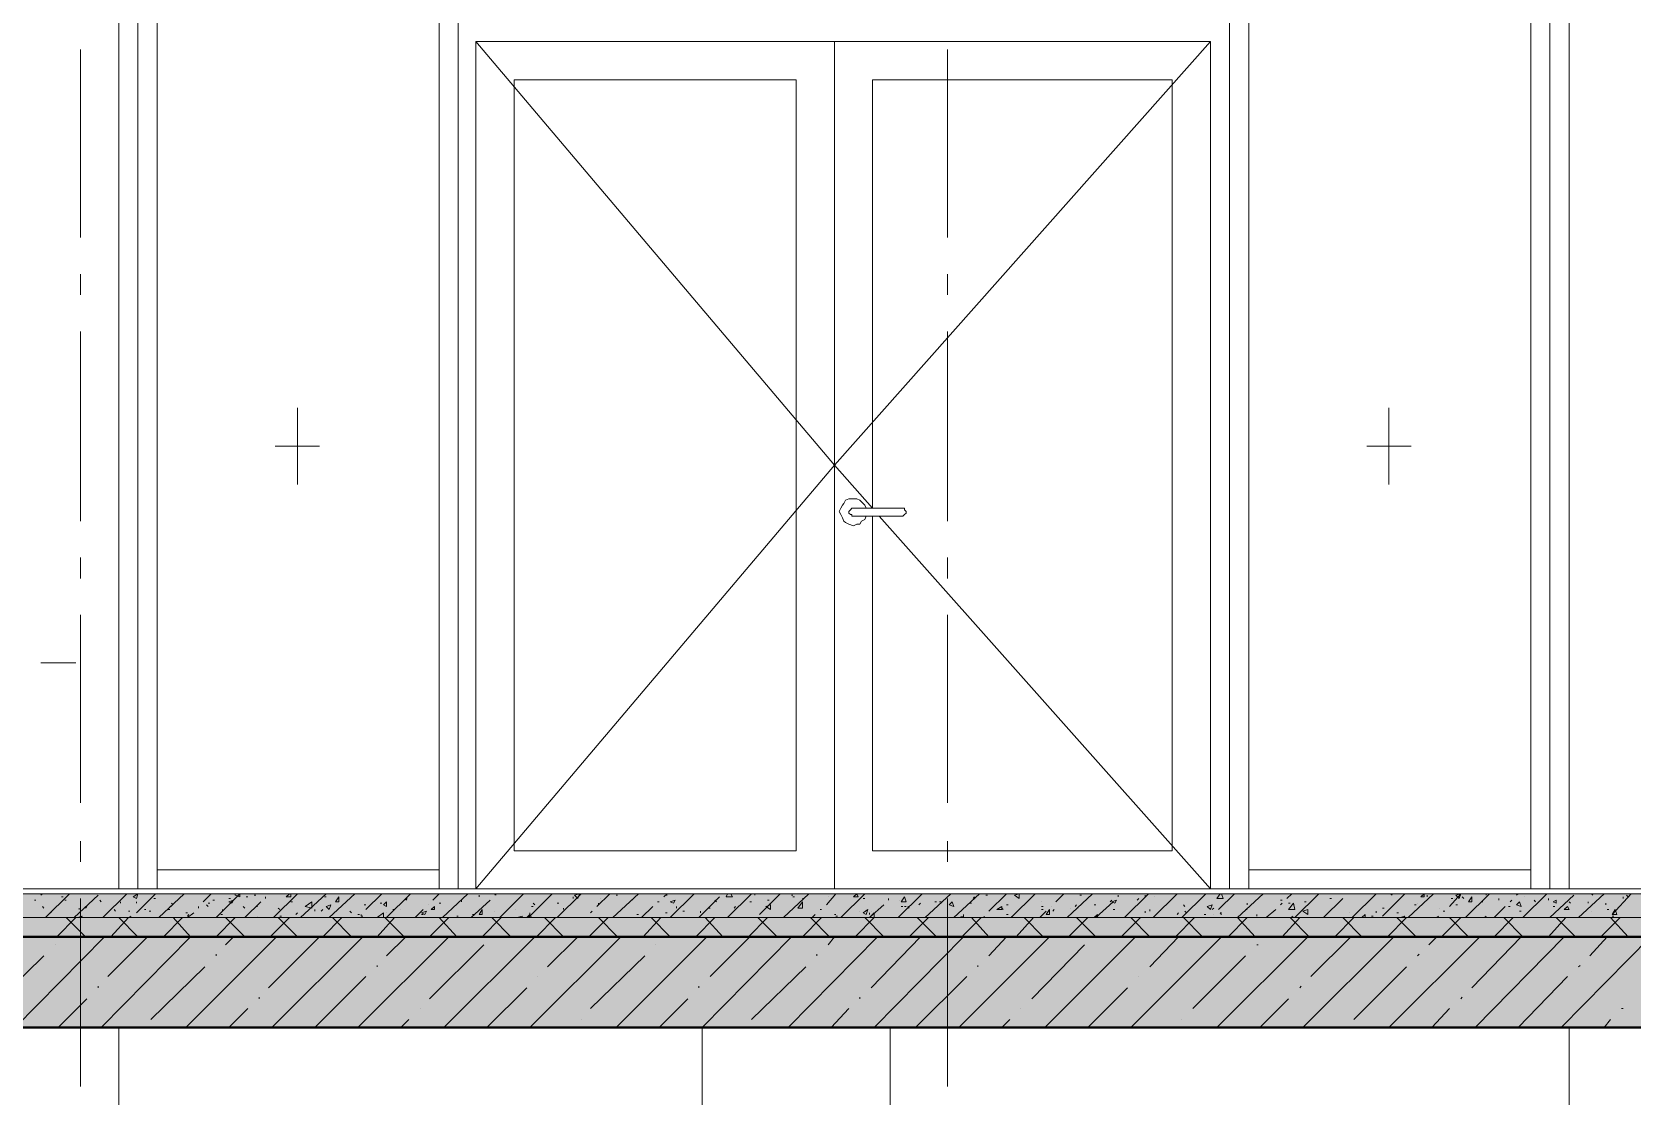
# Model space of a CAD drawing. Header units: millimetres. Extents: x -135211 to 49383, y -8033 to 228499.
# Drawn here: x -95777 to -91527, y 48103 to 50931 of the extents above; entities that cross this region are included whole.
import ezdxf

# ---------------------------------------------------------------- set-up
doc = ezdxf.new("R2010")
doc.units = ezdxf.units.MM
doc.layers.add('PDF _Геометрия', color=7, linetype='Continuous', true_color=0x1d1d1d)
doc.layers.add('PDF _Сплошная заливка', color=7, linetype='Continuous', true_color=0xffffff)

msp = doc.modelspace()

# ---------------------------------------------------------------- hatches: boundary and pattern name
at = {"layer": 'PDF _Сплошная заливка', "transparency": 33554559}
h = msp.add_hatch(color=256, dxfattribs=at)
h.paths.add_polyline_path([(-65546.2, 48285.5), (-65546.2, 48526.4), (-101294, 48526.4), (-101294, 48285.5)])
h.paths.add_polyline_path([(146.8, 48285.5), (146.8, 48526.4), (-22999.7, 48526.4), (-22999.7, 48285.5)])
h.paths.add_polyline_path([(-23351, 48285.5), (-23351, 48526.4), (-26352.2, 48526.4), (-26352.2, 48285.5)])
h.paths.add_polyline_path([(-26398.8, 48285.5), (-26398.8, 48526.4), (-44097.3, 48526.4), (-44097.3, 48285.5)])
h.paths.add_polyline_path([(-45350.3, 48285.5), (-45350.3, 48526.4), (-50899.8, 48526.4), (-50899.8, 48285.5)])
h.paths.add_polyline_path([(-50950.6, 48285.5), (-50950.6, 48526.4), (-65296.5, 48526.4), (-65296.5, 48285.5)])

# ---------------------------------------------------------------- linework, layer by layer
at = {"layer": 'PDF _Геометрия', "color": 7, "lineweight": 9}
for points in [[(-95546, 52535.5), (-95546, 48653.8), (-95495.2, 48653.8), (-95495.2, 50982), (-95495.2, 48653.8), (-95444.4, 48653.8), (-95444.4, 50982)], [(-91744.7, 50982), (-91744.7, 48653.8), (-91693.9, 48653.8), (-91693.9, 52535.5)], [(-94644.4, 48653.8), (-94695.2, 48653.8), (-94695.2, 50982), (-94695.2, 51405.3), (-94644.4, 51405.3), (-94644.4, 50982), (-94644.4, 48653.8), (-94597.8, 48653.8), (-94597.8, 50905.8), (-93645.4, 50905.8), (-93645.4, 48653.8), (-94597.8, 48653.8), (-93645.4, 49779.8), (-94597.8, 50905.8)], [(-93526.8, 49644.3), (-92646.4, 48653.8), (-92595.6, 48653.8), (-92544.8, 48653.8), (-92544.8, 50982), (-92544.8, 51405.3), (-92595.6, 51405.3), (-92595.6, 50982), (-92595.6, 48653.8)], [(-95546, 50982), (-95546, 48653.8), (-91693.9, 48653.8), (-91693.9, 50982)], [(-95647.6, 50385.1), (-95647.6, 50884.6)], [(-94597.8, 48653.8), (-94597.8, 50905.8), (-92646.4, 50905.8), (-92646.4, 48653.8)], [(-92646.4, 50905.8), (-93645.4, 49779.8), (-93543.8, 49665.5), (-93543.8, 50804.2), (-92747.9, 50804.2), (-92747.9, 48755.4), (-93543.8, 48755.4), (-93543.8, 49644.3)], [(-93344.8, 50385.1), (-93344.8, 50884.6)], [(-95647.6, 50232.7), (-95647.6, 50287.8)], [(-93344.8, 50232.7), (-93344.8, 50287.8)], [(-95647.6, 49631.6), (-95647.6, 50135.4)], [(-93344.8, 49631.6), (-93344.8, 50135.4)], [(-95071.9, 49932.2), (-95071.9, 49729)], [(-92172.3, 49932.2), (-92172.3, 49729)], [(-95131.2, 49830.6), (-95012.6, 49830.6)], [(-92231.5, 49830.6), (-92113, 49830.6)], [(-95647.6, 49479.2), (-95647.6, 49534.3)], [(-93344.8, 49479.2), (-93344.8, 49534.3)], [(-95647.6, 48882.4), (-95647.6, 49381.9)], [(-93344.8, 48882.4), (-93344.8, 49381.9)], [(-95694.2, 49254.9), (-95723.8, 49254.9), (-95749.2, 49254.9), (-95753.4, 49254.9), (-95723.8, 49254.9), (-95685.7, 49254.9), (-95660.3, 49254.9), (-95689.9, 49254.9)], [(-95647.6, 48725.8), (-95647.6, 48780.8)], [(-93344.8, 48725.8), (-93344.8, 48780.8)], [(-77648.6, 48641.1), (-91397.6, 48641.1), (-98644.6, 48641.1), (-98695.4, 48641.1)], [(-95647.6, 48128.9), (-95647.6, 48628.4)], [(-93344.8, 48128.9), (-93344.8, 48628.4)], [(-77648.6, 48577.6), (-91397.6, 48577.6), (-98644.6, 48577.6), (-98695.4, 48577.6), (-100994, 48577.6), (-101336.8, 48577.6)], [(-95546, 48285.5), (-95546, 45157.3), (-96045.5, 45157.3), (-96045.5, 48285.5)], [(-93497.2, 48285.5), (-93497.2, 45157.3), (-93996.7, 45157.3), (-93996.7, 48285.5), (-93996.7, 45157.3), (-95546, 45157.3), (-95546, 48285.5), (-94195.7, 48285.5)], [(-91194.4, 48285.5), (-91194.4, 45157.3), (-91693.9, 45157.3), (-91693.9, 48285.5)]]:
    msp.add_lwpolyline(points, dxfattribs=at)
for points in [[(-91795.5, 50982), (-91795.5, 51405.3), (-91744.7, 51405.3), (-91744.7, 50982), (-91744.7, 48653.8), (-91795.5, 48653.8)], [(-92646.4, 48653.8), (-92646.4, 50905.8), (-93645.4, 50905.8), (-93645.4, 48653.8)], [(-93747, 50804.2), (-94496.2, 50804.2), (-94496.2, 48755.4), (-93747, 48755.4)], [(-93632.7, 49657), (-93628.4, 49648.6), (-93624.2, 49640.1), (-93620, 49631.6), (-93615.7, 49627.4), (-93607.3, 49623.2), (-93594.6, 49618.9), (-93586.1, 49623.2), (-93577.6, 49623.2), (-93573.4, 49631.6), (-93564.9, 49635.9), (-93560.7, 49644.3), (-93594.6, 49644.3), (-93598.8, 49644.3), (-93598.8, 49648.6), (-93603, 49648.6), (-93607.3, 49652.8), (-93607.3, 49657), (-93603, 49661.3), (-93598.8, 49665.5), (-93594.6, 49665.5), (-93560.7, 49665.5), (-93564.9, 49674), (-93573.4, 49682.4), (-93577.6, 49686.7), (-93586.1, 49690.9), (-93594.6, 49690.9), (-93607.3, 49690.9), (-93615.7, 49686.7), (-93620, 49678.2), (-93624.2, 49674), (-93628.4, 49665.5)], [(-93594.6, 49644.3), (-93467.6, 49644.3), (-93463.3, 49644.3), (-93459.1, 49648.6), (-93454.9, 49652.8), (-93454.9, 49657), (-93459.1, 49661.3), (-93459.1, 49665.5), (-93463.3, 49665.5), (-93467.6, 49665.5), (-93594.6, 49665.5), (-93598.8, 49665.5), (-93603, 49661.3), (-93607.3, 49657), (-93607.3, 49652.8), (-93603, 49648.6), (-93598.8, 49648.6), (-93598.8, 49644.3)], [(-95444.4, 48704.6), (-94695.2, 48704.6), (-94695.2, 48653.8), (-95444.4, 48653.8)], [(-92544.8, 48704.6), (-91795.5, 48704.6), (-91795.5, 48653.8), (-92544.8, 48653.8)], [(-98644.6, 48526.8), (-91397.6, 48526.8), (-91397.6, 48577.6), (-91397.6, 48641.1), (-91397.6, 48653.8), (-98644.6, 48653.8), (-98644.6, 48641.1), (-98644.6, 48577.6)], [(-93497.2, 45157.3), (-91693.9, 45157.3), (-91693.9, 48285.5), (-93497.2, 48285.5)]]:
    msp.add_lwpolyline(points, close=True, dxfattribs=at)
at = {"layer": 'PDF _Геометрия', "color": 171, "lineweight": 9, "true_color": 0x8080ff}
msp.add_lwpolyline([(-94496.2, 50804.2), (-93747, 50804.2), (-93747, 48755.4), (-94496.2, 48755.4)], close=True, dxfattribs=at)
msp.add_lwpolyline([(-93543.8, 49665.5), (-93543.8, 50804.2), (-92747.9, 50804.2), (-92747.9, 48755.4), (-93543.8, 48755.4), (-93543.8, 49644.3)], dxfattribs=at)
at = {"layer": 'PDF _Геометрия', "lineweight": 9}
for points in [[(-95770.4, 48624.2), (-95766.1, 48624.2)], [(-95753.4, 48636.9), (-95749.2, 48641.1)], [(-95740.7, 48577.6), (-95677.2, 48641.1)], [(-95698.4, 48632.6), (-95694.2, 48632.6)], [(-95689.9, 48624.2), (-95689.9, 48624.2)], [(-95689.9, 48624.2), (-95685.7, 48624.2)], [(-95664.5, 48577.6), (-95601, 48636.9)], [(-95651.8, 48641.1), (-95651.8, 48641.1)], [(-95596.8, 48624.2), (-95592.6, 48619.9)], [(-95588.3, 48577.6), (-95524.8, 48641.1)], [(-95499.4, 48590.3), (-95448.6, 48641.1)], [(-95452.9, 48628.4), (-95448.6, 48628.4)], [(-95440.2, 48577.6), (-95372.5, 48641.1)], [(-95321.7, 48619.9), (-95300.5, 48641.1)], [(-95296.3, 48624.2), (-95292, 48624.2)], [(-95287.8, 48577.6), (-95224.3, 48641.1), (-95224.3, 48632.6), (-95237, 48636.9), (-95237, 48641.1)], [(-95253.9, 48628.4), (-95249.7, 48628.4)], [(-95207.4, 48632.6), (-95203.1, 48632.6)], [(-95186.2, 48636.9), (-95182, 48636.9)], [(-95156.6, 48628.4), (-95156.6, 48632.6)], [(-95135.4, 48577.6), (-95071.9, 48641.1)], [(-95088.8, 48641.1), (-95088.8, 48632.6), (-95101.5, 48632.6), (-95093.1, 48641.1)], [(-95063.4, 48577.6), (-94995.7, 48641.1)], [(-94999.9, 48632.6), (-94995.7, 48632.6)], [(-94987.2, 48577.6), (-94919.5, 48641.1)], [(-94889.9, 48598.8), (-94847.6, 48641.1)], [(-94834.9, 48577.6), (-94771.4, 48641.1)], [(-94784.1, 48624.2), (-94779.8, 48628.4)], [(-94712.1, 48624.2), (-94695.2, 48641.1)], [(-94686.7, 48577.6), (-94619, 48641.1)], [(-94635.9, 48619.9), (-94635.9, 48624.2)], [(-94610.5, 48577.6), (-94559.7, 48624.2)], [(-94589.3, 48636.9), (-94589.3, 48632.6)], [(-94547, 48636.9), (-94542.8, 48641.1)], [(-94542.8, 48636.9), (-94542.8, 48636.9)], [(-94534.3, 48577.6), (-94470.8, 48641.1)], [(-94458.1, 48577.6), (-94394.6, 48641.1)], [(-94381.9, 48577.6), (-94318.4, 48641.1)], [(-94339.6, 48632.6), (-94339.6, 48628.4)], [(-94276.1, 48607.2), (-94242.2, 48641.1)], [(-94267.6, 48628.4), (-94267.6, 48628.4)], [(-94233.8, 48577.6), (-94166, 48641.1)], [(-94225.3, 48636.9), (-94221.1, 48636.9)], [(-94183, 48624.2), (-94178.7, 48628.4)], [(-94098.3, 48632.6), (-94089.8, 48641.1)], [(-94094.1, 48636.9), (-94089.8, 48636.9)], [(-94081.4, 48577.6), (-94017.9, 48641.1)], [(-94005.2, 48577.6), (-93950.1, 48632.6)], [(-93962.8, 48624.2), (-93958.6, 48619.9)], [(-93920.5, 48641.1), (-93916.3, 48632.6), (-93933.2, 48632.6), (-93929, 48641.1)], [(-93929, 48577.6), (-93865.5, 48641.1)], [(-93857, 48641.1), (-93857, 48636.9)], [(-93852.8, 48641.1), (-93848.5, 48641.1)], [(-93844.3, 48586.1), (-93789.3, 48641.1)], [(-93823.1, 48624.2), (-93818.9, 48624.2)], [(-93780.8, 48577.6), (-93713.1, 48641.1)], [(-93759.7, 48636.9), (-93755.4, 48636.9)], [(-93755.4, 48632.6), (-93751.2, 48632.6)], [(-93730, 48628.4), (-93725.8, 48628.4)], [(-93666.5, 48611.5), (-93641.1, 48641.1)], [(-93662.3, 48632.6), (-93662.3, 48632.6)], [(-93628.4, 48577.6), (-93564.9, 48641.1)], [(-93569.2, 48628.4), (-93564.9, 48628.4)], [(-93501.4, 48624.2), (-93501.4, 48628.4)], [(-93488.7, 48641.1), (-93488.7, 48641.1)], [(-93476, 48577.6), (-93412.5, 48641.1)], [(-93471.8, 48624.2), (-93471.8, 48624.2)], [(-93404.1, 48577.6), (-93336.3, 48641.1)], [(-93353.3, 48624.2), (-93353.3, 48624.2)], [(-93344.8, 48624.2), (-93344.8, 48619.9)], [(-93327.9, 48577.6), (-93260.2, 48641.1)], [(-93277.1, 48628.4), (-93272.8, 48632.6)], [(-93243.2, 48641.1), (-93239, 48641.1)], [(-93243.2, 48636.9), (-93239, 48636.9)], [(-93234.8, 48594.5), (-93188.2, 48641.1)], [(-93175.5, 48577.6), (-93112, 48641.1)], [(-93057, 48619.9), (-93035.8, 48641.1)], [(-93027.3, 48577.6), (-92959.6, 48641.1)], [(-92993.5, 48636.9), (-92989.2, 48636.9)], [(-92913, 48619.9), (-92908.8, 48624.2)], [(-92891.9, 48632.6), (-92891.9, 48636.9)], [(-92874.9, 48577.6), (-92811.4, 48641.1)], [(-92841.1, 48624.2), (-92836.8, 48628.4)], [(-92819.9, 48632.6), (-92819.9, 48636.9)], [(-92798.7, 48577.6), (-92735.2, 48641.1)], [(-92794.5, 48632.6), (-92794.5, 48632.6)], [(-92722.6, 48577.6), (-92659.1, 48641.1)], [(-92616.7, 48641.1), (-92612.5, 48628.4), (-92629.4, 48628.4), (-92621, 48641.1)], [(-92625.2, 48598.8), (-92582.9, 48641.1)], [(-92612.5, 48628.4), (-92612.5, 48628.4)], [(-92527.8, 48526.8), (-92574.4, 48577.6), (-92506.7, 48641.1)], [(-92460.1, 48624.2), (-92455.9, 48624.2)], [(-92443.2, 48628.4), (-92430.5, 48641.1)], [(-92422, 48577.6), (-92358.5, 48641.1)], [(-92367, 48636.9), (-92367, 48636.9)], [(-92345.8, 48577.6), (-92295, 48628.4)], [(-92328.9, 48628.4), (-92324.6, 48628.4)], [(-92282.3, 48641.1), (-92282.3, 48641.1)], [(-92269.6, 48577.6), (-92206.1, 48641.1)], [(-92189.2, 48581.8), (-92129.9, 48641.1)], [(-92168, 48641.1), (-92163.8, 48636.9)], [(-92121.5, 48577.6), (-92053.7, 48641.1)], [(-92070.7, 48636.9), (-92070.7, 48632.6)], [(-92011.4, 48607.2), (-91981.8, 48641.1), (-91994.5, 48636.9), (-91986, 48628.4), (-91981.8, 48641.1)], [(-92007.2, 48628.4), (-92002.9, 48628.4)], [(-91998.7, 48628.4), (-91998.7, 48628.4)], [(-91977.5, 48632.6), (-91973.3, 48628.4)], [(-91969.1, 48577.6), (-91905.6, 48641.1)], [(-91914, 48636.9), (-91914, 48641.1)], [(-91880.2, 48628.4), (-91880.2, 48624.2)], [(-91850.5, 48619.9), (-91846.3, 48624.2)], [(-91833.6, 48636.9), (-91829.4, 48641.1)], [(-91816.7, 48577.6), (-91753.2, 48641.1)], [(-91812.4, 48632.6), (-91812.4, 48632.6)], [(-91787, 48624.2), (-91782.8, 48619.9)], [(-91770.1, 48641.1), (-91765.9, 48641.1)], [(-91748.9, 48577.6), (-91744.7, 48577.6), (-91681.2, 48636.9)], [(-91748.9, 48628.4), (-91748.9, 48624.2)], [(-91668.5, 48577.6), (-91600.8, 48641.1)], [(-91634.7, 48641.1), (-91630.4, 48636.9)], [(-91579.6, 48586.1), (-91566.9, 48586.1), (-91571.2, 48598.8), (-91579.6, 48586.1), (-91528.8, 48641.1)], [(-91550, 48628.4), (-91550, 48632.6)], [(-91541.5, 48636.9), (-91537.3, 48632.6)], [(-95749.2, 48607.2), (-95745, 48603)], [(-95728, 48590.3), (-95723.8, 48594.5)], [(-95711.1, 48526.8), (-95660.3, 48577.6)], [(-95634.9, 48526.8), (-95685.7, 48577.6)], [(-95656.1, 48577.6), (-95643.4, 48581.8), (-95647.6, 48577.6)], [(-95656.1, 48577.6), (-95656.1, 48577.6)], [(-95651.8, 48603), (-95651.8, 48598.8)], [(-95634.9, 48603), (-95630.7, 48607.2)], [(-95634.9, 48577.6), (-95630.7, 48577.6)], [(-95592.6, 48285.5), (-95355.5, 48526.8), (-95402.1, 48577.6)], [(-95567.2, 48526.8), (-95520.6, 48577.6)], [(-95558.7, 48598.8), (-95554.5, 48594.5)], [(-95495.2, 48526.8), (-95546, 48577.6)], [(-95541.8, 48615.7), (-95541.8, 48619.9)], [(-95520.6, 48594.5), (-95516.4, 48594.5)], [(-95516.4, 48577.6), (-95512.1, 48577.6), (-95516.4, 48581.8)], [(-95499.4, 48619.9), (-95499.4, 48615.7)], [(-95478.3, 48598.8), (-95474, 48598.8)], [(-95465.6, 48594.5), (-95461.3, 48594.5)], [(-95427.5, 48526.8), (-95376.7, 48577.6)], [(-95414.8, 48598.8), (-95410.5, 48598.8)], [(-95410.5, 48607.2), (-95406.3, 48607.2)], [(-95406.3, 48615.7), (-95402.1, 48611.5)], [(-95368.2, 48590.3), (-95364, 48590.3)], [(-95364, 48577.6), (-95347.1, 48590.3)], [(-95364, 48581.8), (-95359.8, 48586.1)], [(-95334.4, 48603), (-95334.4, 48607.2)], [(-95313.2, 48611.5), (-95309, 48607.2)], [(-95309, 48615.7), (-95304.7, 48615.7)], [(-95287.8, 48526.8), (-95237, 48577.6)], [(-95275.1, 48586.1), (-95270.9, 48586.1)], [(-95270.9, 48594.5), (-95270.9, 48598.8)], [(-95211.6, 48526.8), (-95262.4, 48577.6)], [(-95215.8, 48607.2), (-95211.6, 48603)], [(-95211.6, 48577.6), (-95169.3, 48619.9)], [(-95182, 48607.2), (-95177.7, 48607.2)], [(-95177.7, 48581.8), (-95177.7, 48581.8)], [(-95143.9, 48526.8), (-95093.1, 48577.6)], [(-95122.7, 48603), (-95118.5, 48598.8)], [(-95071.9, 48526.8), (-95122.7, 48577.6)], [(-95118.5, 48581.8), (-95114.2, 48581.8)], [(-95088.8, 48619.9), (-95084.6, 48619.9)], [(-95084.6, 48577.6), (-95080.4, 48577.6)], [(-95076.1, 48586.1), (-95071.9, 48590.3)], [(-95025.3, 48598.8), (-95025.3, 48594.5)], [(-95008.4, 48594.5), (-95004.2, 48598.8)], [(-95004.2, 48526.8), (-94953.4, 48577.6)], [(-94928, 48526.8), (-94978.8, 48577.6)], [(-94932.2, 48594.5), (-94928, 48590.3)], [(-94911, 48586.1), (-94906.8, 48586.1)], [(-94898.3, 48581.8), (-94902.6, 48581.8), (-94902.6, 48586.1)], [(-94894.1, 48611.5), (-94889.9, 48611.5)], [(-94860.3, 48526.8), (-94813.7, 48577.6)], [(-94851.8, 48615.7), (-94847.6, 48615.7)], [(-94788.3, 48526.8), (-94839.1, 48577.6)], [(-94834.9, 48590.3), (-94834.9, 48590.3)], [(-94817.9, 48598.8), (-94813.7, 48598.8)], [(-94796.8, 48598.8), (-94796.8, 48598.8)], [(-94758.7, 48577.6), (-94737.5, 48598.8)], [(-94741.7, 48586.1), (-94737.5, 48586.1)], [(-94724.8, 48611.5), (-94724.8, 48611.5)], [(-94724.8, 48611.5), (-94724.8, 48611.5)], [(-94720.6, 48526.8), (-94669.8, 48577.6), (-94674, 48577.6)], [(-94695.2, 48615.7), (-94690.9, 48615.7)], [(-94648.6, 48526.8), (-94695.2, 48577.6)], [(-94652.8, 48577.6), (-94648.6, 48577.6)], [(-94648.6, 48581.8), (-94644.4, 48581.8)], [(-94606.3, 48586.1), (-94602, 48586.1)], [(-94580.9, 48526.8), (-94530.1, 48577.6)], [(-94504.7, 48526.8), (-94555.5, 48577.6)], [(-94551.2, 48577.6), (-94551.2, 48577.6)], [(-94547, 48594.5), (-94547, 48594.5)], [(-94547, 48577.6), (-94542.8, 48577.6)], [(-94492, 48598.8), (-94492, 48598.8)], [(-94483.5, 48577.6), (-94487.7, 48577.6), (-94475, 48581.8), (-94475, 48577.6)], [(-94453.9, 48577.6), (-94462.3, 48577.6), (-94453.9, 48586.1), (-94449.6, 48577.6)], [(-94453.9, 48586.1), (-94453.9, 48590.3)], [(-94449.6, 48607.2), (-94445.4, 48607.2)], [(-94445.4, 48615.7), (-94441.2, 48611.5)], [(-94436.9, 48526.8), (-94386.1, 48577.6)], [(-94365, 48526.8), (-94415.8, 48577.6)], [(-94381.9, 48615.7), (-94377.7, 48615.7)], [(-94365, 48598.8), (-94365, 48603)], [(-94305.7, 48577.6), (-94305.7, 48577.6)], [(-94297.3, 48526.8), (-94246.5, 48577.6)], [(-94293, 48590.3), (-94288.8, 48594.5)], [(-94271.9, 48611.5), (-94271.9, 48615.7)], [(-94221.1, 48526.8), (-94271.9, 48577.6)], [(-94170.3, 48586.1), (-94166, 48586.1)], [(-94157.6, 48577.6), (-94127.9, 48607.2)], [(-94153.3, 48526.8), (-94106.8, 48577.6)], [(-94081.4, 48526.8), (-94132.2, 48577.6)], [(-94115.2, 48619.9), (-94111, 48619.9)], [(-94094.1, 48590.3), (-94089.8, 48590.3)], [(-94094.1, 48577.6), (-94089.8, 48577.6)], [(-94064.4, 48607.2), (-94064.4, 48603)], [(-94047.5, 48594.5), (-94043.3, 48594.5)], [(-94013.6, 48526.8), (-93962.8, 48577.6)], [(-94000.9, 48590.3), (-94000.9, 48594.5)], [(-93941.7, 48526.8), (-93988.2, 48577.6)], [(-93979.8, 48603), (-93975.5, 48603)], [(-93912, 48603), (-93907.8, 48607.2)], [(-93873.9, 48526.8), (-93823.1, 48577.6)], [(-93869.7, 48619.9), (-93865.5, 48619.9)], [(-93797.8, 48526.8), (-93848.5, 48577.6)], [(-93818.9, 48615.7), (-93818.9, 48615.7)], [(-93730, 48526.8), (-93679.2, 48577.6)], [(-93658.1, 48526.8), (-93708.9, 48577.6)], [(-93704.6, 48577.6), (-93696.2, 48586.1)], [(-93691.9, 48577.6), (-93687.7, 48577.6)], [(-93683.5, 48598.8), (-93679.2, 48598.8)], [(-93645.4, 48586.1), (-93641.1, 48586.1)], [(-93641.1, 48581.8), (-93636.9, 48581.8)], [(-93590.3, 48526.8), (-93539.5, 48577.6), (-93539.5, 48590.3), (-93552.2, 48577.6), (-93514.1, 48611.5)], [(-93577.6, 48594.5), (-93577.6, 48594.5)], [(-93514.1, 48526.8), (-93564.9, 48577.6)], [(-93552.2, 48590.3), (-93552.2, 48586.1)], [(-93548, 48594.5), (-93548, 48594.5)], [(-93467.6, 48607.2), (-93463.3, 48607.2)], [(-93459.1, 48607.2), (-93454.9, 48607.2)], [(-93450.6, 48607.2), (-93446.4, 48603)], [(-93446.4, 48526.8), (-93395.6, 48577.6)], [(-93374.4, 48526.8), (-93425.2, 48577.6)], [(-93421, 48611.5), (-93416.8, 48615.7)], [(-93378.7, 48619.9), (-93374.4, 48619.9)], [(-93366, 48619.9), (-93361.7, 48619.9)], [(-93310.9, 48577.6), (-93315.2, 48577.6), (-93302.5, 48581.8), (-93302.5, 48577.6)], [(-93306.7, 48526.8), (-93255.9, 48577.6)], [(-93302.5, 48586.1), (-93302.5, 48581.8)], [(-93285.5, 48615.7), (-93281.3, 48615.7)], [(-93234.8, 48526.8), (-93281.3, 48577.6)], [(-93247.5, 48577.6), (-93247.5, 48581.8)], [(-93200.9, 48603), (-93196.7, 48598.8)], [(-93188.2, 48611.5), (-93184, 48611.5)], [(-93188.2, 48586.1), (-93184, 48586.1)], [(-93175.5, 48581.8), (-93175.5, 48581.8)], [(-93162.8, 48526.8), (-93116.2, 48577.6)], [(-93090.8, 48526.8), (-93141.6, 48577.6)], [(-93099.3, 48577.6), (-93082.4, 48594.5)], [(-93095.1, 48619.9), (-93095.1, 48619.9)], [(-93095.1, 48607.2), (-93090.8, 48607.2)], [(-93095.1, 48598.8), (-93090.8, 48598.8)], [(-93069.7, 48607.2), (-93069.7, 48607.2)], [(-93065.4, 48594.5), (-93061.2, 48598.8)], [(-93023.1, 48526.8), (-92972.3, 48577.6)], [(-93018.9, 48603), (-93018.9, 48603)], [(-93006.2, 48607.2), (-93001.9, 48611.5)], [(-92951.1, 48526.8), (-93001.9, 48577.6)], [(-92997.7, 48603), (-92997.7, 48603)], [(-92946.9, 48577.6), (-92946.9, 48586.1), (-92955.4, 48577.6), (-92951.1, 48577.6), (-92904.6, 48619.9)], [(-92955.4, 48611.5), (-92951.1, 48611.5)], [(-92925.7, 48577.6), (-92925.7, 48577.6)], [(-92904.6, 48598.8), (-92900.3, 48598.8)], [(-92883.4, 48526.8), (-92832.6, 48577.6)], [(-92807.2, 48526.8), (-92858, 48577.6)], [(-92824.1, 48577.6), (-92819.9, 48577.6)], [(-92819.9, 48594.5), (-92819.9, 48590.3)], [(-92807.2, 48598.8), (-92807.2, 48594.5)], [(-92739.5, 48526.8), (-92688.7, 48577.6)], [(-92735.2, 48586.1), (-92731, 48590.3)], [(-92718.3, 48611.5), (-92714.1, 48607.2)], [(-92667.5, 48526.8), (-92718.3, 48577.6)], [(-92714.1, 48594.5), (-92709.9, 48590.3)], [(-92663.3, 48586.1), (-92659.1, 48586.1)], [(-92642.1, 48598.8), (-92637.9, 48603)], [(-92637.9, 48586.1), (-92637.9, 48586.1)], [(-92616.7, 48586.1), (-92621, 48590.3), (-92616.7, 48590.3)], [(-92599.8, 48526.8), (-92549, 48577.6)], [(-92553.2, 48598.8), (-92549, 48598.8)], [(-92549, 48611.5), (-92549, 48615.7)], [(-92523.6, 48586.1), (-92523.6, 48581.8)], [(-92498.2, 48577.6), (-92472.8, 48598.8)], [(-92460.1, 48611.5), (-92455.9, 48615.7)], [(-92455.9, 48526.8), (-92409.3, 48577.6)], [(-92438.9, 48615.7), (-92434.7, 48615.7)], [(-92383.9, 48526.8), (-92434.7, 48577.6)], [(-92430.5, 48581.8), (-92426.2, 48577.6)], [(-92396.6, 48619.9), (-92392.4, 48619.9)], [(-92371.2, 48577.6), (-92367, 48577.6)], [(-92333.1, 48577.6), (-92333.1, 48577.6)], [(-92316.2, 48526.8), (-92265.4, 48577.6)], [(-92311.9, 48577.6), (-92307.7, 48577.6)], [(-92244.2, 48526.8), (-92295, 48577.6)], [(-92278.1, 48590.3), (-92278.1, 48590.3)], [(-92244.2, 48577.6), (-92235.7, 48586.1), (-92235.7, 48577.6)], [(-92218.8, 48581.8), (-92214.6, 48581.8)], [(-92206.1, 48594.5), (-92206.1, 48590.3)], [(-92189.2, 48603), (-92185, 48603)], [(-92176.5, 48526.8), (-92125.7, 48577.6)], [(-92151.1, 48590.3), (-92146.9, 48590.3)], [(-92100.3, 48526.8), (-92151.1, 48577.6)], [(-92138.4, 48577.6), (-92142.6, 48577.6), (-92129.9, 48581.8), (-92134.2, 48577.6)], [(-92104.5, 48611.5), (-92100.3, 48611.5)], [(-92096.1, 48615.7), (-92096.1, 48615.7)], [(-92045.3, 48577.6), (-92041, 48581.8)], [(-92036.8, 48603), (-92036.8, 48603)], [(-92032.6, 48526.8), (-91981.8, 48577.6)], [(-92028.3, 48594.5), (-92024.1, 48594.5)], [(-91960.6, 48526.8), (-92011.4, 48577.6)], [(-91994.5, 48611.5), (-91990.2, 48611.5)], [(-91956.4, 48590.3), (-91956.4, 48590.3)], [(-91926.7, 48619.9), (-91922.5, 48619.9)], [(-91918.3, 48577.6), (-91914, 48581.8)], [(-91892.9, 48577.6), (-91863.2, 48607.2)], [(-91892.9, 48526.8), (-91842.1, 48577.6)], [(-91816.7, 48526.8), (-91867.5, 48577.6)], [(-91854.8, 48607.2), (-91850.5, 48607.2)], [(-91825.1, 48594.5), (-91820.9, 48594.5)], [(-91748.9, 48526.8), (-91702.4, 48577.6)], [(-91736.2, 48607.2), (-91732, 48607.2)], [(-91677, 48526.8), (-91727.8, 48577.6)], [(-91693.9, 48619.9), (-91689.7, 48615.7)], [(-91643.1, 48615.7), (-91643.1, 48619.9)], [(-91634.7, 48594.5), (-91634.7, 48594.5)], [(-91609.3, 48526.8), (-91558.5, 48577.6)], [(-91596.6, 48615.7), (-91596.6, 48611.5)], [(-91592.3, 48598.8), (-91588.1, 48598.8)], [(-91537.3, 48526.8), (-91583.9, 48577.6)], [(-91579.6, 48581.8), (-91575.4, 48581.8)], [(-95821.2, 48285.5), (-95584.1, 48526.8)], [(-95715.3, 48505.6), (-95715.3, 48505.6)], [(-95575.6, 48421), (-95469.8, 48526.8)], [(-95368.2, 48285.5), (-95126.9, 48526.8)], [(-95262.4, 48505.6), (-95241.2, 48526.8)], [(-95148.1, 48391.3), (-95012.6, 48526.8)], [(-95139.6, 48285.5), (-94898.3, 48526.8)], [(-94911, 48285.5), (-94669.8, 48526.8)], [(-94834.9, 48476), (-94784.1, 48526.8)], [(-94720.6, 48361.7), (-94576.6, 48505.6)], [(-94682.5, 48285.5), (-94441.2, 48526.8)], [(-94453.9, 48285.5), (-94212.6, 48526.8)], [(-94407.3, 48446.4), (-94326.9, 48526.8)], [(-94225.3, 48285.5), (-93984, 48526.8)], [(-94119.5, 48505.6), (-94119.5, 48505.6)], [(-93996.7, 48285.5), (-93759.7, 48526.8)], [(-93975.5, 48421), (-93869.7, 48526.8)], [(-93768.1, 48285.5), (-93531.1, 48526.8)], [(-93662.3, 48505.6), (-93645.4, 48526.8)], [(-93548, 48391.3), (-93416.8, 48526.8)], [(-93539.5, 48285.5), (-93302.5, 48526.8)], [(-93315.2, 48285.5), (-93073.9, 48526.8)], [(-93234.8, 48476), (-93188.2, 48526.8)], [(-93120.5, 48361.7), (-92980.8, 48505.6)], [(-93086.6, 48285.5), (-92845.3, 48526.8)], [(-92858, 48285.5), (-92616.7, 48526.8)], [(-92807.2, 48446.4), (-92731, 48526.8)], [(-92629.4, 48285.5), (-92388.1, 48526.8)], [(-92523.6, 48505.6), (-92519.4, 48505.6)], [(-92400.8, 48285.5), (-92159.6, 48526.8)], [(-92379.7, 48421), (-92273.8, 48526.8)], [(-92172.3, 48285.5), (-91931, 48526.8)], [(-92066.4, 48505.6), (-92045.3, 48526.8)], [(-91952.1, 48391.3), (-91820.9, 48526.8)], [(-91943.7, 48285.5), (-91706.6, 48526.8)], [(-91715.1, 48285.5), (-91478, 48526.8)], [(-91638.9, 48476), (-91592.3, 48526.8)], [(-95888.9, 48336.3), (-95745, 48476)], [(-95287.8, 48476), (-95287.8, 48480.2)], [(-94860.3, 48446.4), (-94860.3, 48450.6)], [(-94293, 48336.3), (-94149.1, 48476)], [(-93691.9, 48476), (-93691.9, 48480.2)], [(-93264.4, 48446.4), (-93264.4, 48450.6)], [(-92692.9, 48336.3), (-92553.2, 48476)], [(-92096.1, 48476), (-92091.8, 48480.2)], [(-91668.5, 48446.4), (-91664.3, 48450.6)], [(-95461.3, 48306.7), (-95317.4, 48446.4)], [(-95025.3, 48285.5), (-94889.9, 48421)], [(-94432.7, 48421), (-94432.7, 48421)], [(-93865.5, 48306.7), (-93721.6, 48446.4)], [(-93429.5, 48285.5), (-93294, 48421)], [(-92836.8, 48421), (-92836.8, 48421)], [(-92265.4, 48306.7), (-92125.7, 48446.4)], [(-91829.4, 48285.5), (-91698.1, 48421)], [(-95601, 48391.3), (-95601, 48395.6)], [(-95173.5, 48361.7), (-95173.5, 48365.9)], [(-94568.2, 48285.5), (-94462.3, 48391.3)], [(-94005.2, 48391.3), (-94005.2, 48395.6)], [(-93577.6, 48361.7), (-93577.6, 48365.9)], [(-92972.3, 48285.5), (-92866.5, 48391.3)], [(-92409.3, 48391.3), (-92405.1, 48395.6)], [(-91981.8, 48361.7), (-91977.5, 48365.9)], [(-95706.9, 48285.5), (-95630.7, 48361.7)], [(-95253.9, 48285.5), (-95203.1, 48336.3)], [(-94746, 48336.3), (-94746, 48336.3)], [(-94111, 48285.5), (-94034.8, 48361.7)], [(-93653.8, 48285.5), (-93607.3, 48336.3)], [(-93150.1, 48336.3), (-93150.1, 48336.3)], [(-92515.1, 48285.5), (-92438.9, 48361.7)], [(-92058, 48285.5), (-92011.4, 48336.3)], [(-91554.2, 48336.3), (-91550, 48336.3)], [(-94796.8, 48285.5), (-94775.6, 48306.7)], [(-94318.4, 48306.7), (-94318.4, 48306.7)], [(-93200.9, 48285.5), (-93179.7, 48306.7)], [(-92722.6, 48306.7), (-92722.6, 48306.7)], [(-91600.8, 48285.5), (-91583.9, 48306.7)]]:
    msp.add_lwpolyline(points, dxfattribs=at)
for points in [[(-95495.2, 48641.1), (-95499.4, 48628.4), (-95507.9, 48632.6)], [(-95241.2, 48624.2), (-95245.5, 48615.7), (-95253.9, 48619.9)], [(-94961.8, 48632.6), (-94961.8, 48619.9), (-94970.3, 48619.9)], [(-94322.7, 48641.1), (-94326.9, 48628.4), (-94335.4, 48636.9)], [(-94068.7, 48624.2), (-94072.9, 48615.7), (-94081.4, 48619.9)], [(-93586.1, 48641.1), (-93581.9, 48632.6), (-93594.6, 48632.6)], [(-93459.1, 48632.6), (-93454.9, 48619.9), (-93467.6, 48619.9)], [(-93154.3, 48641.1), (-93154.3, 48628.4), (-93167, 48636.9)], [(-92896.1, 48624.2), (-92900.3, 48615.7), (-92908.8, 48619.9)], [(-92079.1, 48641.1), (-92079.1, 48632.6), (-92087.6, 48632.6)], [(-91952.1, 48632.6), (-91952.1, 48619.9), (-91960.6, 48619.9)], [(-91727.8, 48624.2), (-91727.8, 48615.7), (-91736.2, 48619.9)], [(-95033.8, 48603), (-95050.7, 48607.2), (-95033.8, 48619.9)], [(-94983, 48611.5), (-94987.2, 48598.8), (-94995.7, 48607.2)], [(-94843.3, 48577.6), (-94860.3, 48577.6), (-94843.3, 48590.3)], [(-94834.9, 48619.9), (-94834.9, 48607.2), (-94843.3, 48611.5)], [(-94729, 48594.5), (-94733.3, 48586.1), (-94741.7, 48590.3)], [(-94707.9, 48607.2), (-94707.9, 48598.8), (-94716.3, 48598.8)], [(-94580.9, 48598.8), (-94580.9, 48586.1), (-94589.3, 48586.1)], [(-93814.7, 48611.5), (-93814.7, 48598.8), (-93827.4, 48607.2)], [(-93730, 48603), (-93742.7, 48603), (-93730, 48619.9)], [(-93556.5, 48598.8), (-93560.7, 48586.1), (-93569.2, 48590.3)], [(-93332.1, 48619.9), (-93327.9, 48607.2), (-93340.6, 48611.5)], [(-93200.9, 48607.2), (-93200.9, 48598.8), (-93213.6, 48598.8)], [(-93073.9, 48598.8), (-93073.9, 48586.1), (-93082.4, 48586.1)], [(-92642.1, 48611.5), (-92646.4, 48598.8), (-92654.8, 48607.2)], [(-92422, 48598.8), (-92438.9, 48598.8), (-92426.2, 48615.7)], [(-92388.1, 48598.8), (-92388.1, 48586.1), (-92400.8, 48594.5)], [(-91825.1, 48619.9), (-91820.9, 48607.2), (-91833.6, 48611.5)], [(-91698.1, 48607.2), (-91693.9, 48598.8), (-91706.6, 48598.8)]]:
    msp.add_lwpolyline(points, close=True, dxfattribs=at)
at = {"layer": 'PDF _Геометрия', "color": 7, "lineweight": 40}
msp.add_lwpolyline([(-77648.6, 48526.8), (-101294.5, 48526.8), (-101294.5, 48285.5), (-101294.5, 48073.9), (-103546.5, 48073.9), (-103546.5, 47836.8), (-103546.5, 45157.3), (-104046, 45157.3), (-104046, 44556.2), (-99774.8, 44556.2), (-99774.8, 45157.3), (-103296.8, 45157.3), (-103296.8, 47836.8), (-101294.5, 47836.8), (-101044.8, 47836.8), (-101044.8, 48285.5), (-65546.2, 48285.5)], dxfattribs=at)
at = {"layer": 'PDF _Сплошная заливка', "lineweight": 5, "transparency": 33554559}
for points in [[(-98644.6, 48641.1), (-98644.6, 48577.6), (-91397.6, 48641.1), (-91397.6, 48577.6)], [(-98644.6, 48577.6), (-98644.6, 48526.8), (-91397.6, 48577.6), (-91397.6, 48526.8)]]:
    msp.add_solid(points, dxfattribs=at)

doc.saveas('drawing.dxf')
